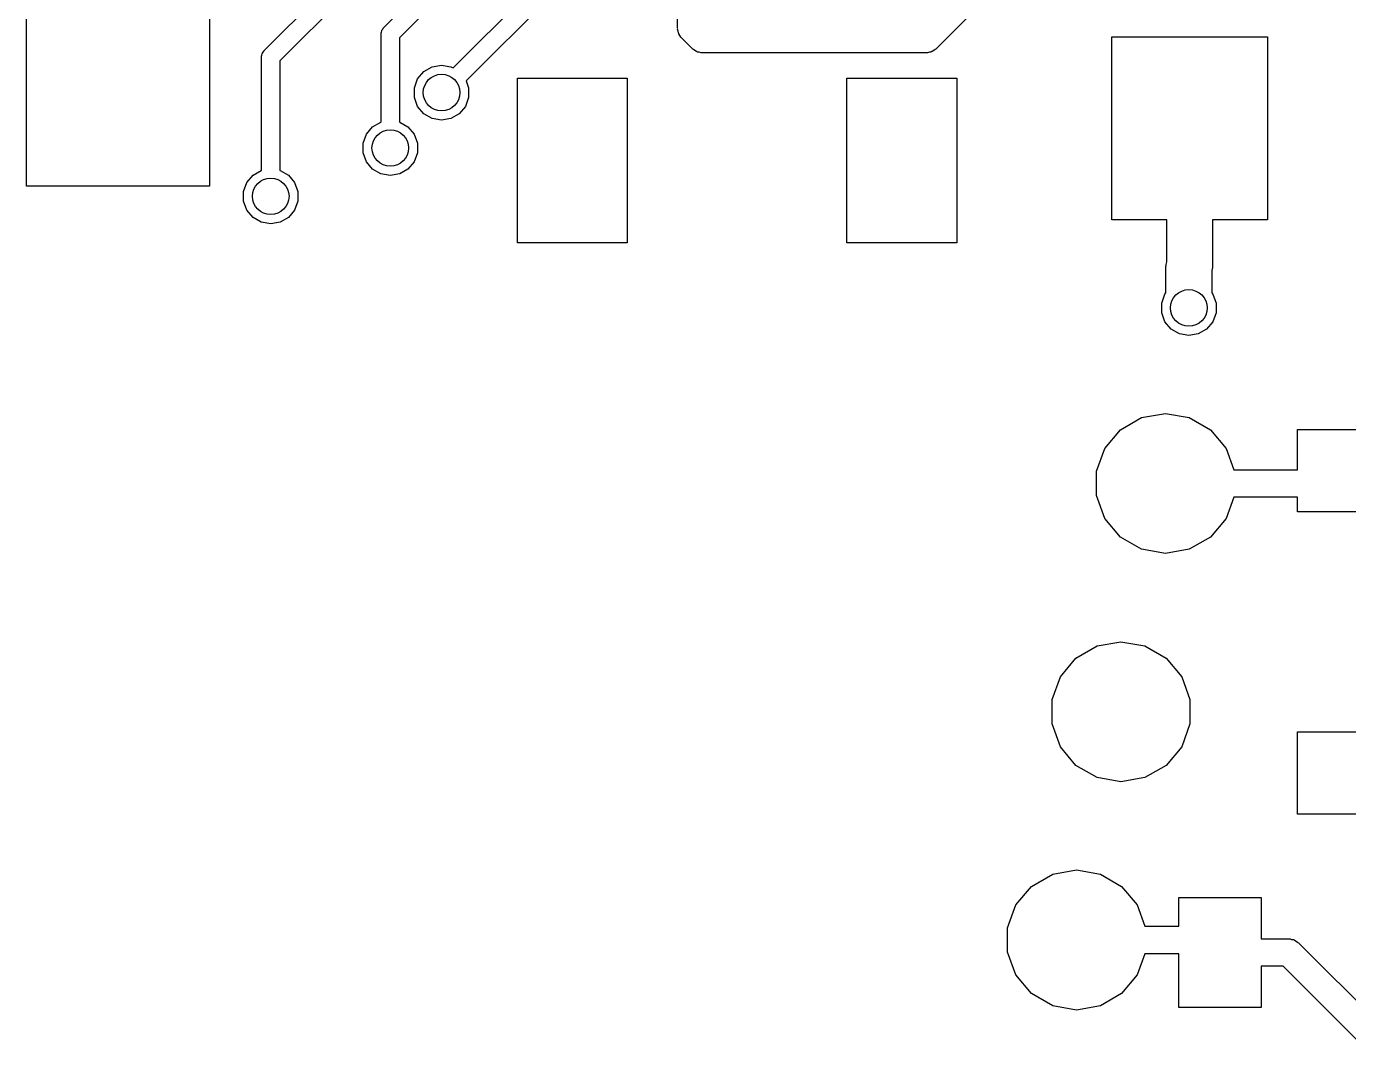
# Model space of a CAD drawing. Extents: x 85.4 to 167.1, y -165.3 to -88.8.
# Drawn here: x 134.81 to 149.25, y -134.34 to -123.21 of the extents above; entities that cross this region are included whole.
import ezdxf

# ---------------------------------------------------------------- set-up
doc = ezdxf.new("R2010")
doc.units = 0
doc.header["$MEASUREMENT"] = 0
doc.layers.add('BLACK', color=7, linetype='CONTINUOUS')

msp = doc.modelspace()

# ---------------------------------------------------------------- linework, layer by layer
at = {"layer": 'Black'}
for p, q in [((137.41, -123.469), (147.487, -113.393)), ((147.658, -113.505), (137.581, -123.582)), ((146.881, -121.319), (144.749, -123.451)), ((138.716, -123.218), (140.295, -121.64)), ((140.465, -121.752), (138.887, -123.33)), ((134.813, -124.951), (134.813, -121.951)), ((136.813, -121.951), (136.813, -124.951)), ((139.474, -123.66), (141.104, -122.031)), ((141.274, -122.143), (139.616, -123.801)), ((141.925, -123.226), (141.925, -122.926)), ((138.687, -123.28), (138.691, -123.268)), ((138.688, -123.285), (138.687, -123.28)), ((138.687, -123.289), (138.688, -123.285)), ((138.687, -124.25), (138.687, -123.289)), ((138.691, -123.268), (138.693, -123.255)), ((138.693, -123.255), (138.695, -123.251)), ((138.695, -123.251), (138.696, -123.247)), ((138.696, -123.247), (138.704, -123.236)), ((138.704, -123.236), (138.71, -123.225)), ((138.71, -123.225), (138.714, -123.222)), ((138.714, -123.222), (138.716, -123.218)), ((141.926, -123.232), (141.925, -123.226)), ((141.925, -123.239), (141.926, -123.232)), ((141.93, -123.258), (141.925, -123.239)), ((141.934, -123.277), (141.93, -123.258)), ((141.937, -123.283), (141.934, -123.277)), ((141.939, -123.289), (141.937, -123.283)), ((141.95, -123.305), (141.939, -123.289)), ((141.96, -123.322), (141.95, -123.305)), ((146.669, -125.319), (146.669, -123.319)), ((146.669, -123.319), (148.369, -123.319)), ((148.369, -123.319), (148.369, -125.319)), ((138.887, -123.33), (138.887, -124.25)), ((141.965, -123.326), (141.96, -123.322)), ((141.969, -123.332), (141.965, -123.326)), ((142.088, -123.451), (141.969, -123.332)), ((142.093, -123.455), (142.088, -123.451)), ((142.097, -123.46), (142.093, -123.455)), ((142.114, -123.47), (142.097, -123.46)), ((144.74, -123.46), (144.723, -123.47)), ((144.744, -123.455), (144.74, -123.46)), ((144.749, -123.451), (144.744, -123.455)), ((137.381, -123.54), (137.382, -123.536)), ((137.381, -124.778), (137.381, -123.54)), ((137.382, -123.531), (137.385, -123.519)), ((137.382, -123.536), (137.382, -123.531)), ((137.385, -123.519), (137.387, -123.506)), ((137.387, -123.506), (137.389, -123.502)), ((137.389, -123.502), (137.391, -123.498)), ((137.391, -123.498), (137.398, -123.487)), ((137.398, -123.487), (137.405, -123.476)), ((137.405, -123.476), (137.408, -123.473)), ((137.408, -123.473), (137.41, -123.469)), ((137.581, -123.582), (137.581, -124.778)), ((142.13, -123.481), (142.114, -123.47)), ((142.137, -123.482), (142.13, -123.481)), ((142.143, -123.486), (142.137, -123.482)), ((142.162, -123.489), (142.143, -123.486)), ((142.181, -123.494), (142.162, -123.489)), ((142.187, -123.494), (142.181, -123.494)), ((142.194, -123.495), (142.187, -123.494)), ((144.643, -123.495), (142.194, -123.495)), ((144.65, -123.494), (144.643, -123.495)), ((144.656, -123.494), (144.65, -123.494)), ((144.675, -123.489), (144.656, -123.494)), ((144.694, -123.486), (144.675, -123.489)), ((144.7, -123.482), (144.694, -123.486)), ((144.707, -123.481), (144.7, -123.482)), ((144.723, -123.47), (144.707, -123.481)), ((139.086, -123.778), (139.153, -123.698)), ((139.153, -123.698), (139.244, -123.646)), ((139.244, -123.646), (139.347, -123.628)), ((139.347, -123.628), (139.45, -123.646)), ((139.45, -123.646), (139.474, -123.66)), ((139.05, -123.877), (139.086, -123.778)), ((139.05, -123.981), (139.05, -123.877)), ((139.616, -123.801), (139.643, -123.877)), ((139.643, -123.877), (139.643, -123.981)), ((140.175, -125.571), (140.175, -123.771)), ((140.175, -123.771), (141.375, -123.771)), ((141.375, -123.771), (141.375, -125.571)), ((143.775, -125.571), (143.775, -123.771)), ((143.775, -123.771), (144.975, -123.771)), ((144.975, -123.771), (144.975, -125.571)), ((139.086, -124.08), (139.05, -123.981)), ((139.643, -123.981), (139.608, -124.08)), ((139.153, -124.16), (139.086, -124.08)), ((139.244, -124.212), (139.153, -124.16)), ((139.54, -124.16), (139.45, -124.212)), ((139.608, -124.08), (139.54, -124.16)), ((138.526, -124.383), (138.593, -124.303)), ((138.593, -124.303), (138.684, -124.251)), ((138.684, -124.251), (138.687, -124.25)), ((138.887, -124.25), (138.89, -124.251)), ((138.89, -124.251), (138.98, -124.303)), ((138.98, -124.303), (139.048, -124.383)), ((139.347, -124.23), (139.244, -124.212)), ((139.45, -124.212), (139.347, -124.23)), ((138.49, -124.481), (138.526, -124.383)), ((139.048, -124.383), (139.083, -124.481)), ((138.49, -124.586), (138.49, -124.481)), ((138.526, -124.684), (138.49, -124.586)), ((139.083, -124.586), (139.048, -124.684)), ((139.083, -124.481), (139.083, -124.586)), ((138.593, -124.764), (138.526, -124.684)), ((138.684, -124.817), (138.593, -124.764)), ((138.98, -124.764), (138.89, -124.817)), ((139.048, -124.684), (138.98, -124.764)), ((137.22, -124.911), (137.288, -124.831)), ((137.288, -124.831), (137.378, -124.779)), ((137.378, -124.779), (137.381, -124.778)), ((137.581, -124.778), (137.584, -124.779)), ((137.584, -124.779), (137.675, -124.831)), ((137.675, -124.831), (137.742, -124.911)), ((138.787, -124.835), (138.684, -124.817)), ((138.89, -124.817), (138.787, -124.835)), ((136.813, -124.951), (134.813, -124.951)), ((137.185, -125.01), (137.22, -124.911)), ((137.185, -125.114), (137.185, -125.01)), ((137.742, -124.911), (137.778, -125.01)), ((137.778, -125.01), (137.778, -125.114)), ((137.22, -125.212), (137.185, -125.114)), ((137.778, -125.114), (137.742, -125.212)), ((137.288, -125.293), (137.22, -125.212)), ((137.378, -125.345), (137.288, -125.293)), ((137.675, -125.293), (137.584, -125.345)), ((137.742, -125.212), (137.675, -125.293)), ((147.269, -125.319), (146.669, -125.319)), ((147.269, -125.771), (147.269, -125.319)), ((148.369, -125.319), (147.769, -125.319)), ((147.769, -125.319), (147.769, -125.819)), ((137.481, -125.363), (137.378, -125.345)), ((137.584, -125.345), (137.481, -125.363)), ((141.375, -125.571), (140.175, -125.571)), ((144.975, -125.571), (143.775, -125.571)), ((147.26, -125.807), (147.269, -125.776)), ((147.269, -125.776), (147.269, -125.771)), ((147.259, -125.829), (147.261, -125.818)), ((147.259, -126.118), (147.259, -125.829)), ((147.261, -125.818), (147.26, -125.807)), ((147.76, -125.872), (147.759, -125.876)), ((147.759, -125.876), (147.759, -126.118)), ((147.768, -125.84), (147.76, -125.872)), ((147.769, -125.819), (147.767, -125.83)), ((147.767, -125.83), (147.768, -125.84)), ((147.213, -126.229), (147.248, -126.131)), ((147.248, -126.131), (147.259, -126.118)), ((147.759, -126.118), (147.77, -126.131)), ((147.77, -126.131), (147.806, -126.229)), ((147.213, -126.333), (147.213, -126.229)), ((147.248, -126.432), (147.213, -126.333)), ((147.806, -126.333), (147.77, -126.432)), ((147.806, -126.229), (147.806, -126.333)), ((147.316, -126.512), (147.248, -126.432)), ((147.77, -126.432), (147.703, -126.512)), ((147.406, -126.564), (147.316, -126.512)), ((147.509, -126.582), (147.406, -126.564)), ((147.612, -126.564), (147.509, -126.582)), ((147.703, -126.512), (147.612, -126.564)), ((146.761, -127.612), (146.991, -127.479)), ((146.991, -127.479), (147.253, -127.433)), ((147.253, -127.433), (147.514, -127.479)), ((147.514, -127.479), (147.744, -127.612)), ((146.59, -127.816), (146.761, -127.612)), ((147.744, -127.612), (147.915, -127.816)), ((148.697, -128.048), (148.697, -127.61)), ((148.697, -127.61), (149.897, -127.61)), ((146.499, -128.065), (146.59, -127.816)), ((147.915, -127.816), (148, -128.048)), ((146.499, -128.331), (146.499, -128.065)), ((148, -128.048), (148.697, -128.048)), ((146.59, -128.581), (146.499, -128.331)), ((148, -128.348), (147.915, -128.581)), ((148.697, -128.348), (148, -128.348)), ((148.697, -128.51), (148.697, -128.348)), ((149.897, -128.51), (148.697, -128.51)), ((146.761, -128.784), (146.59, -128.581)), ((147.915, -128.581), (147.744, -128.784)), ((146.991, -128.917), (146.761, -128.784)), ((147.744, -128.784), (147.514, -128.917)), ((147.253, -128.963), (146.991, -128.917)), ((147.514, -128.917), (147.253, -128.963)), ((146.506, -129.973), (146.768, -129.927)), ((146.768, -129.927), (147.03, -129.973)), ((146.106, -130.309), (146.276, -130.106)), ((146.276, -130.106), (146.506, -129.973)), ((147.03, -129.973), (147.26, -130.106)), ((147.26, -130.106), (147.431, -130.309)), ((146.015, -130.559), (146.106, -130.309)), ((147.431, -130.309), (147.521, -130.559)), ((146.015, -130.824), (146.015, -130.559)), ((147.521, -130.559), (147.521, -130.824)), ((146.106, -131.074), (146.015, -130.824)), ((147.521, -130.824), (147.431, -131.074)), ((148.697, -131.81), (148.697, -130.91)), ((148.697, -130.91), (149.897, -130.91)), ((146.276, -131.278), (146.106, -131.074)), ((147.431, -131.074), (147.26, -131.278)), ((146.506, -131.41), (146.276, -131.278)), ((147.26, -131.278), (147.03, -131.41)), ((146.768, -131.456), (146.506, -131.41)), ((147.03, -131.41), (146.768, -131.456)), ((149.897, -131.81), (148.697, -131.81)), ((145.792, -132.599), (146.022, -132.466)), ((146.022, -132.466), (146.283, -132.42)), ((146.283, -132.42), (146.545, -132.466)), ((146.545, -132.466), (146.775, -132.599)), ((145.621, -132.802), (145.792, -132.599)), ((146.775, -132.599), (146.946, -132.802)), ((145.53, -133.052), (145.621, -132.802)), ((146.946, -132.802), (147.03, -133.035)), ((147.4, -133.035), (147.4, -132.722)), ((147.4, -132.722), (148.3, -132.722)), ((148.3, -132.722), (148.3, -133.172)), ((145.53, -133.318), (145.53, -133.052)), ((147.03, -133.035), (147.4, -133.035)), ((148.3, -133.172), (148.6, -133.172)), ((148.6, -133.172), (148.607, -133.173)), ((148.607, -133.173), (148.614, -133.173)), ((148.614, -133.173), (148.632, -133.178)), ((148.632, -133.178), (148.652, -133.181)), ((148.652, -133.181), (148.658, -133.184)), ((148.658, -133.184), (148.664, -133.186)), ((148.664, -133.186), (148.68, -133.197)), ((148.68, -133.197), (148.697, -133.207)), ((148.697, -133.207), (148.701, -133.212)), ((148.701, -133.212), (148.707, -133.216)), ((148.707, -133.216), (149.573, -134.082)), ((145.621, -133.567), (145.53, -133.318)), ((147.03, -133.335), (146.946, -133.567)), ((147.4, -133.335), (147.03, -133.335)), ((147.4, -133.922), (147.4, -133.335)), ((145.792, -133.771), (145.621, -133.567)), ((146.946, -133.567), (146.775, -133.771)), ((148.538, -133.472), (148.3, -133.472)), ((148.3, -133.472), (148.3, -133.922)), ((149.404, -134.338), (148.538, -133.472)), ((146.022, -133.904), (145.792, -133.771)), ((146.775, -133.771), (146.545, -133.904)), ((146.283, -133.95), (146.022, -133.904)), ((146.545, -133.904), (146.283, -133.95)), ((148.3, -133.922), (147.4, -133.922))]:
    msp.add_line(p, q, dxfattribs=at)
for centre in [(139.347, -123.929), (138.787, -124.534), (137.481, -125.062), (147.509, -126.281)]:
    msp.add_circle(centre, 0.2, dxfattribs=at)

doc.saveas('drawing.dxf')
